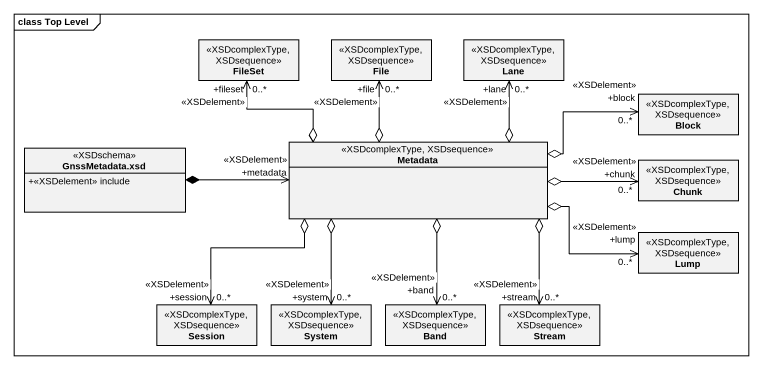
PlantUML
@startuml
mainframe class Top Level
hide circle
hide empty members
skinparam classAttributeIconSize 0
class FileSet <<XSDcomplexType, XSDsequence>>
class "File" as File_ <<XSDcomplexType, XSDsequence>>
class Lane <<XSDcomplexType, XSDsequence>>
class Block <<XSDcomplexType, XSDsequence>>
class "GnssMetadata.xsd" as GnssMetadata_xsd <<XSDschema>> {
  +<<XSDelement>> include
}
class Metadata <<XSDcomplexType, XSDsequence>>
class Chunk <<XSDcomplexType, XSDsequence>>
class Lump <<XSDcomplexType, XSDsequence>>
class Session <<XSDcomplexType, XSDsequence>>
class System <<XSDcomplexType, XSDsequence>>
class Band <<XSDcomplexType, XSDsequence>>
class Stream <<XSDcomplexType, XSDsequence>>
File_ "+file\n<<XSDelement>>\n0..*" <--o Metadata
GnssMetadata_xsd *-right-> "+metadata\n<<XSDelement>>" Metadata
Metadata o-up-> "+fileset\n<<XSDelement>>\n0..*" FileSet
Metadata o-up-> "+lane\n<<XSDelement>>\n0..*" Lane
Metadata o-right-> "+block\n<<XSDelement>>\n0..*" Block
Metadata o-right-> "0..*\n+chunk\n<<XSDelement>>" Chunk
Metadata o-right-> "0..*\n+lump\n<<XSDelement>>" Lump
Session "+session\n<<XSDelement>>\n0..*" <-up-o Metadata
System "+system\n<<XSDelement>>\n0..*" <-up-o Metadata
Band "+band\n<<XSDelement>>\n0..*" <-up-o Metadata
Stream "+stream\n<<XSDelement>>\n0..*" <-up-o Metadata
@enduml
